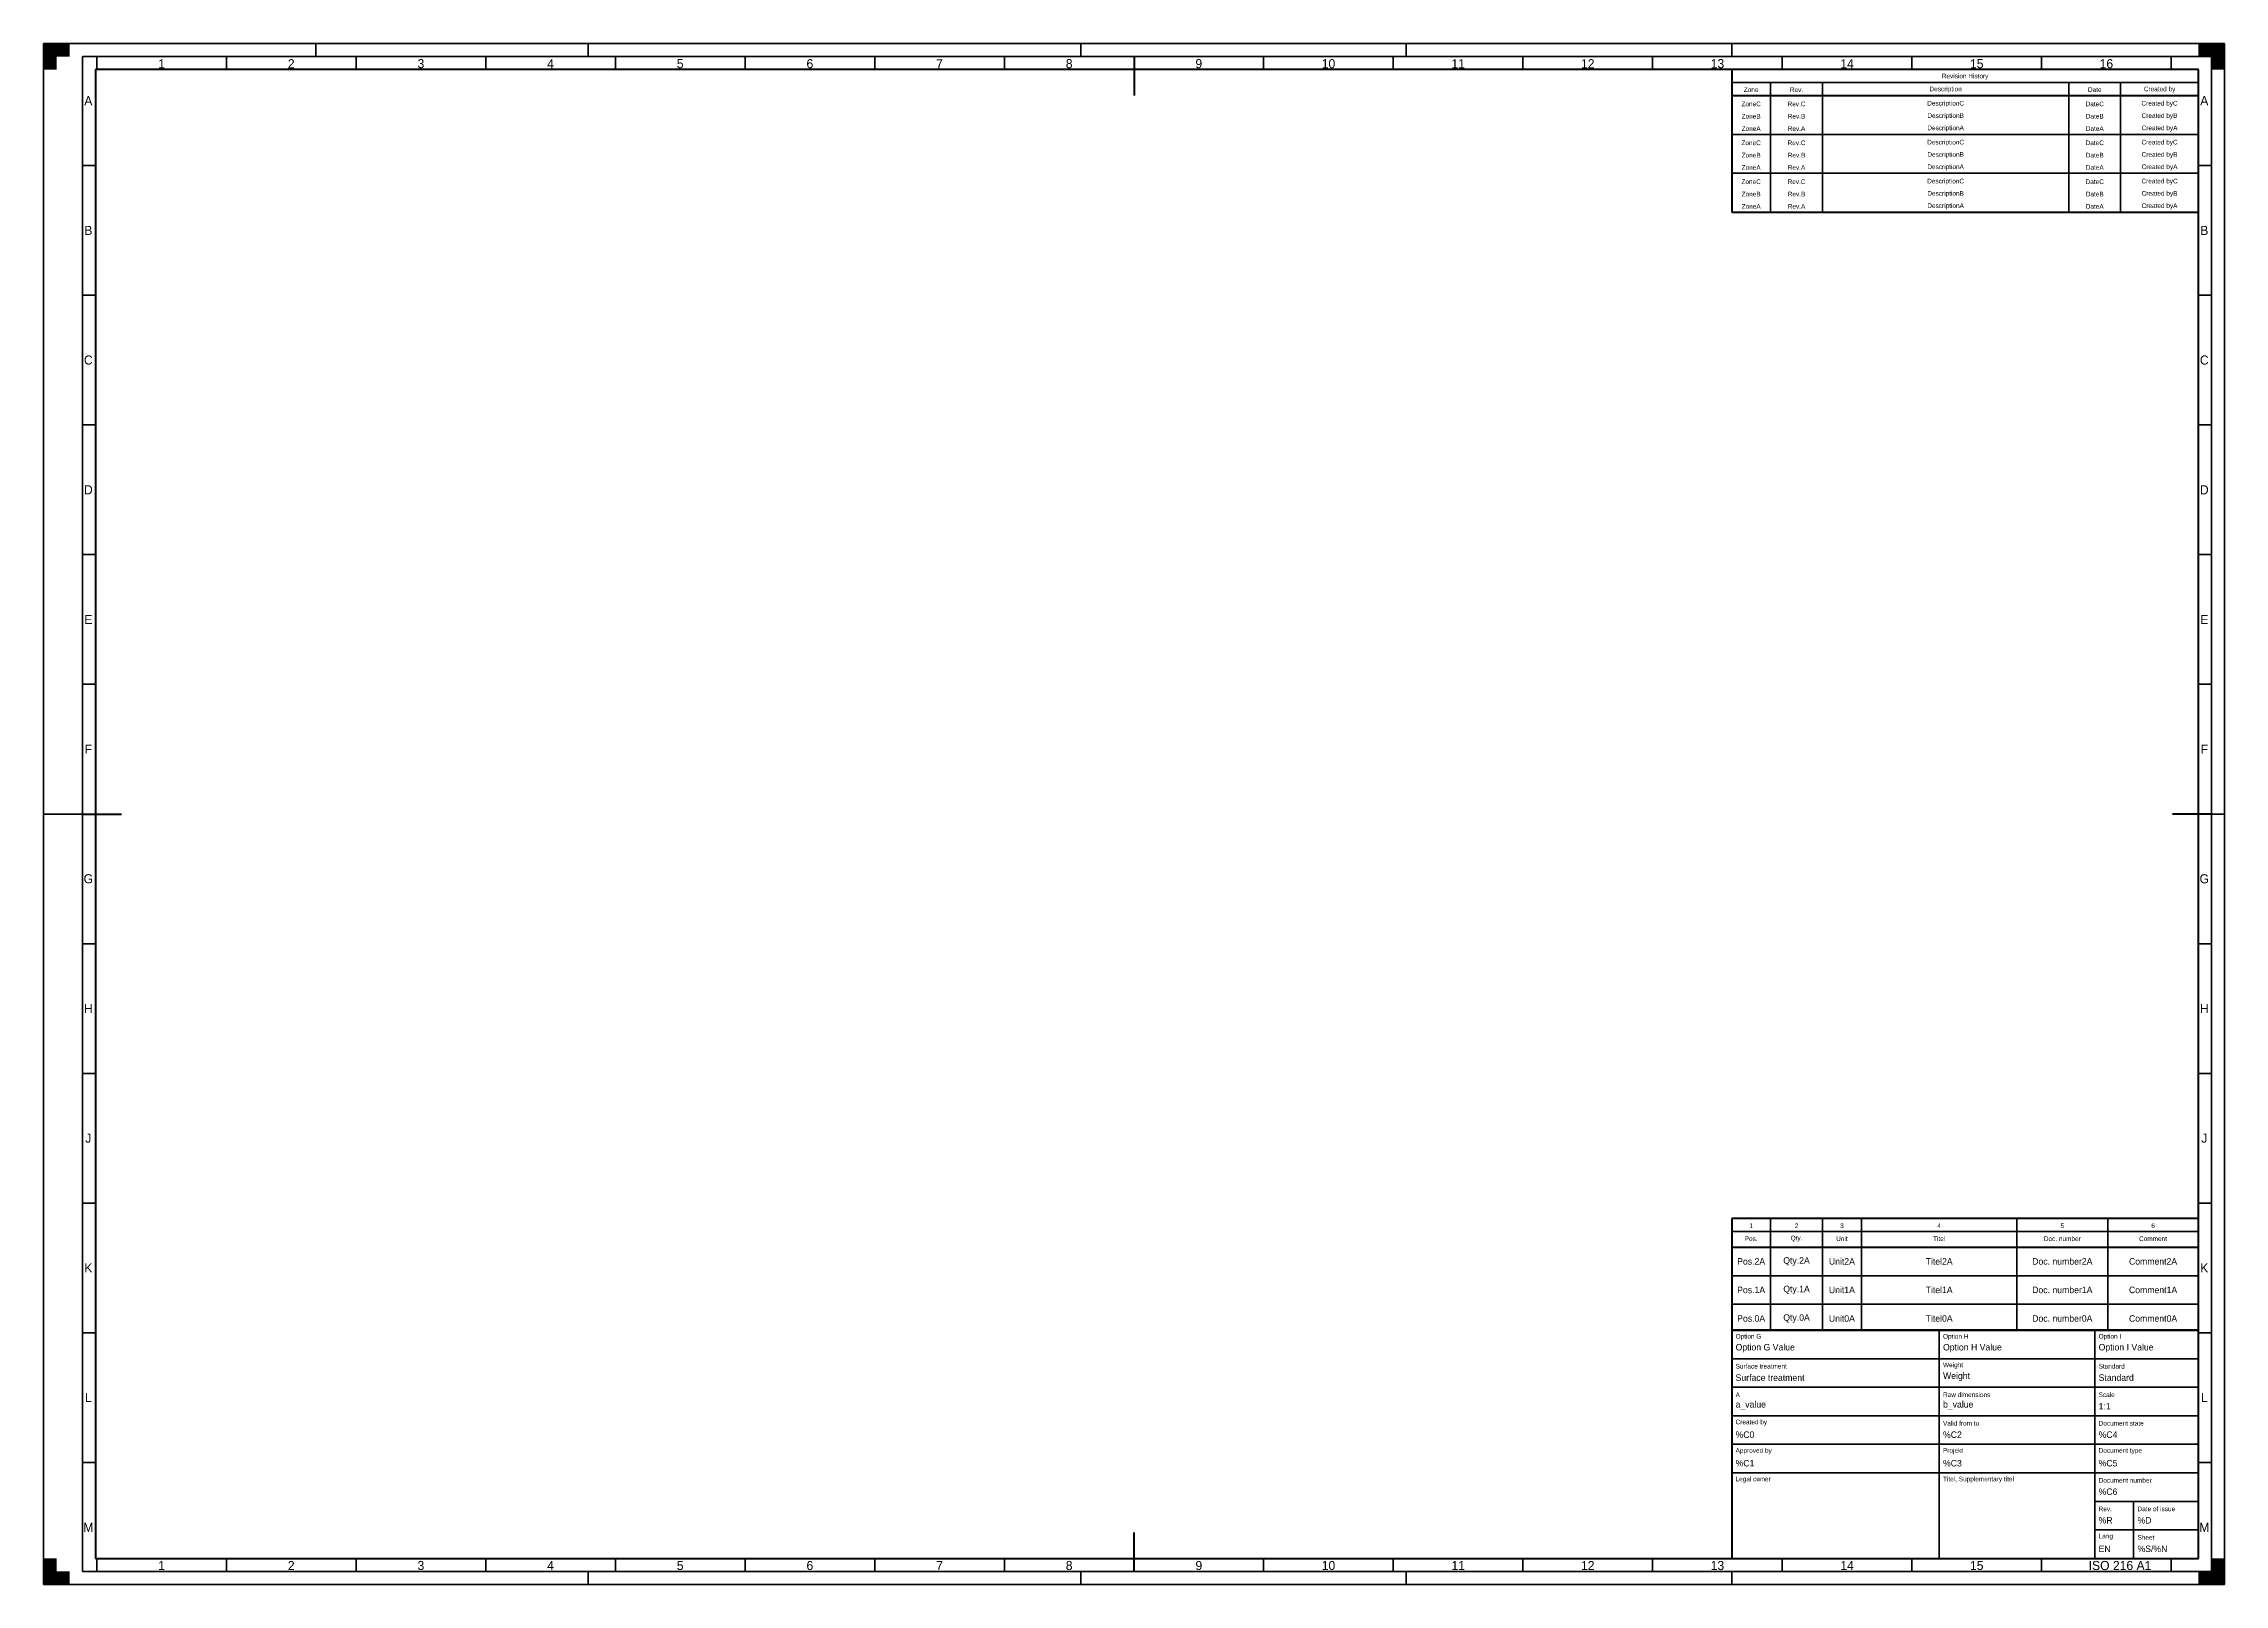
# Model space of a CAD drawing. Header units: millimetres. Extents: x 0 to 841, y 0 to 594.
import ezdxf

# ---------------------------------------------------------------- set-up
doc = ezdxf.new("R2010")
doc.units = ezdxf.units.MM

msp = doc.modelspace()

# ---------------------------------------------------------------- hatches: boundary and pattern name
for points in [[(0, 594), (10, 594), (10, 589), (5, 589), (5, 584), (0, 584), (0, 594)], [(841, 594), (831, 594), (831, 589), (836, 589), (836, 584), (841, 584), (841, 594)], [(0, 0), (10, 0), (10, 5), (5, 5), (5, 10), (0, 10), (0, 0)], [(841, 0), (831, 0), (831, 5), (836, 5), (836, 10), (841, 10), (841, 0)]]:
    msp.add_hatch(color=7).paths.add_polyline_path(points)

# ---------------------------------------------------------------- linework, layer by layer
at = {"color": 7, "lineweight": 35}
for p, q in [((0, 594), (0, 0)), ((841, 594), (0, 594)), ((15, 589), (15, 5)), ((836, 589), (15, 589)), ((20.5, 589), (20.5, 584)), ((70.5, 589), (70.5, 584)), ((105, 594), (105, 589)), ((120.5, 589), (120.5, 584)), ((170.5, 589), (170.5, 584)), ((210, 594), (210, 589)), ((220.5, 589), (220.5, 584)), ((270.5, 589), (270.5, 584)), ((320.5, 589), (320.5, 584)), ((370.5, 589), (370.5, 584)), ((400, 594), (400, 589)), ((470.5, 589), (470.5, 584)), ((520.5, 589), (520.5, 584)), ((525.5, 594), (525.5, 589)), ((570.5, 589), (570.5, 584)), ((620.5, 589), (620.5, 584)), ((651, 594), (651, 589)), ((670.5, 589), (670.5, 584)), ((720.5, 589), (720.5, 584)), ((770.5, 589), (770.5, 584)), ((820.5, 589), (820.5, 584)), ((836, 5), (836, 589)), ((841, 0), (841, 594)), ((651, 579), (831, 579)), ((651, 574), (831, 574)), ((666, 579), (666, 529)), ((686, 579), (686, 529)), ((781, 579), (781, 529)), ((801, 579), (801, 529)), ((651, 559), (831, 559)), ((15, 547), (20, 547)), ((836, 547), (831, 547)), ((651, 544), (831, 544)), ((15, 497), (20, 497)), ((836, 497), (831, 497)), ((15, 447), (20, 447)), ((836, 447), (831, 447)), ((15, 397), (20, 397)), ((836, 397), (831, 397)), ((15, 347), (20, 347)), ((836, 347), (831, 347)), ((0, 297), (15, 297)), ((841, 297), (836, 297)), ((15, 247), (20, 247)), ((836, 247), (831, 247)), ((15, 197), (20, 197)), ((836, 197), (831, 197)), ((15, 147), (20, 147)), ((836, 147), (831, 147)), ((651, 136), (831, 136)), ((666, 141), (666, 98)), ((686, 141), (686, 98)), ((701, 141), (701, 98)), ((761, 141), (761, 98)), ((796, 141), (796, 98)), ((651, 119), (831, 119)), ((651, 108), (831, 108)), ((15, 97), (20, 97)), ((731, 10), (731, 98)), ((791, 10), (791, 98)), ((836, 97), (831, 97)), ((831, 87), (651, 87)), ((831, 76), (651, 76)), ((831, 65), (651, 65)), ((831, 54), (651, 54)), ((15, 47), (20, 47)), ((831, 43), (651, 43)), ((836, 47), (831, 47)), ((831, 32), (791, 32)), ((806, 10), (806, 32)), ((831, 21), (791, 21)), ((20.5, 5), (20.5, 10)), ((70.5, 5), (70.5, 10)), ((120.5, 5), (120.5, 10)), ((170.5, 5), (170.5, 10)), ((220.5, 5), (220.5, 10)), ((270.5, 5), (270.5, 10)), ((320.5, 5), (320.5, 10)), ((370.5, 5), (370.5, 10)), ((470.5, 5), (470.5, 10)), ((520.5, 5), (520.5, 10)), ((570.5, 5), (570.5, 10)), ((620.5, 5), (620.5, 10)), ((670.5, 5), (670.5, 10)), ((720.5, 5), (720.5, 10)), ((770.5, 5), (770.5, 10)), ((820.5, 5), (820.5, 10)), ((0, 0), (841, 0)), ((15, 5), (836, 5)), ((210, 0), (210, 5)), ((400, 0), (400, 5)), ((525.5, 0), (525.5, 5)), ((651, 0), (651, 5))]:
    msp.add_line(p, q, dxfattribs=at)
at = {"color": 7, "lineweight": 70}
for p, q in [((420.5, 589), (420.5, 574)), ((20, 584), (20, 10)), ((831, 584), (20, 584)), ((651, 584), (651, 529)), ((831, 584), (651, 584)), ((831, 10), (831, 584)), ((831, 529), (831, 584)), ((651, 574), (831, 574)), ((651, 529), (831, 529)), ((15, 297), (30, 297)), ((836, 297), (821, 297)), ((651, 141), (651, 98)), ((831, 141), (651, 141)), ((831, 98), (831, 141)), ((651, 130), (831, 130)), ((651, 98), (651, 10)), ((831, 98), (651, 98)), ((651, 98), (831, 98)), ((831, 10), (831, 98)), ((420.5, 5), (420.5, 20)), ((20, 10), (831, 10)), ((651, 10), (831, 10))]:
    msp.add_line(p, q, dxfattribs=at)

# ---------------------------------------------------------------- texts
at = {"color": 7, "lineweight": 35}
for s, insert, char_height, attachment_point in [('1', (45.5, 586.25), 3.5, 5), ('2', (95.5, 586.25), 3.5, 5), ('3', (145.5, 586.25), 3.5, 5), ('4', (195.5, 586.25), 3.5, 5), ('5', (245.5, 586.25), 3.5, 5), ('6', (295.5, 586.25), 3.5, 5), ('7', (345.5, 586.25), 3.5, 5), ('8', (395.5, 586.25), 3.5, 5), ('9', (445.5, 586.25), 3.5, 5), ('10', (495.5, 586.25), 3.5, 5), ('11', (545.5, 586.25), 3.5, 5), ('12', (595.5, 586.25), 3.5, 5), ('13', (645.5, 586.25), 3.5, 5), ('14', (695.5, 586.25), 3.5, 5), ('Revision History', (741, 581.25), 1.8, 5), ('15', (745.5, 586.25), 3.5, 5), ('16', (795.5, 586.25), 3.5, 5), ('A', (17.25, 572), 3.5, 5), ('Zone', (658.5, 576.25), 1.8, 5), ('Rev.', (676, 576.25), 1.8, 5), ('DescriptionC', (733.5, 570.75), 1.8, 5), ('Description', (733.5, 576.25), 1.8, 5), ('Date', (791, 576.25), 1.8, 5), ('Created byC', (816, 570.75), 1.8, 5), ('Created by', (816, 576.25), 1.8, 5), ('A', (833.25, 572), 3.5, 5), ('ZoneC', (658.5, 570.75), 1.8, 5), ('ZoneB', (658.5, 566), 1.8, 5), ('Rev.C', (676, 570.75), 1.8, 5), ('Rev.B', (676, 566), 1.8, 5), ('DescriptionB', (733.5, 566), 1.8, 5), ('DateC', (791, 570.75), 1.8, 5), ('DateB', (791, 566), 1.8, 5), ('Created byB', (816, 566), 1.8, 5), ('ZoneC', (658.5, 555.75), 1.8, 5), ('ZoneA', (658.5, 561.25), 1.8, 5), ('Rev.C', (676, 555.75), 1.8, 5), ('Rev.A', (676, 561.25), 1.8, 5), ('DescriptionC', (733.5, 555.75), 1.8, 5), ('DescriptionA', (733.5, 561.25), 1.8, 5), ('DateC', (791, 555.75), 1.8, 5), ('DateA', (791, 561.25), 1.8, 5), ('Created byC', (816, 555.75), 1.8, 5), ('Created byA', (816, 561.25), 1.8, 5), ('ZoneB', (658.5, 551), 1.8, 5), ('ZoneA', (658.5, 546.25), 1.8, 5), ('Rev.B', (676, 551), 1.8, 5), ('Rev.A', (676, 546.25), 1.8, 5), ('DescriptionB', (733.5, 551), 1.8, 5), ('DescriptionA', (733.5, 546.25), 1.8, 5), ('DateB', (791, 551), 1.8, 5), ('DateA', (791, 546.25), 1.8, 5), ('Created byB', (816, 551), 1.8, 5), ('Created byA', (816, 546.25), 1.8, 5), ('ZoneC', (658.5, 540.75), 1.8, 5), ('Rev.C', (676, 540.75), 1.8, 5), ('DescriptionC', (733.5, 540.75), 1.8, 5), ('DateC', (791, 540.75), 1.8, 5), ('Created byC', (816, 540.75), 1.8, 5), ('ZoneB', (658.5, 536), 1.8, 5), ('ZoneA', (658.5, 531.25), 1.8, 5), ('Rev.B', (676, 536), 1.8, 5), ('Rev.A', (676, 531.25), 1.8, 5), ('DescriptionB', (733.5, 536), 1.8, 5), ('DescriptionA', (733.5, 531.25), 1.8, 5), ('DateB', (791, 536), 1.8, 5), ('DateA', (791, 531.25), 1.8, 5), ('Created byB', (816, 536), 1.8, 5), ('Created byA', (816, 531.25), 1.8, 5), ('B', (17.25, 522), 3.5, 5), ('B', (833.25, 522), 3.5, 5), ('C', (17.25, 472), 3.5, 5), ('C', (833.25, 472), 3.5, 5), ('D', (17.25, 422), 3.5, 5), ('D', (833.25, 422), 3.5, 5), ('E', (17.25, 372), 3.5, 5), ('E', (833.25, 372), 3.5, 5), ('F', (17.25, 322), 3.5, 5), ('F', (833.25, 322), 3.5, 5), ('G', (17.25, 272), 3.5, 5), ('G', (833.25, 272), 3.5, 5), ('H', (17.25, 222), 3.5, 5), ('H', (833.25, 222), 3.5, 5), ('J', (17.25, 172), 3.5, 5), ('J', (833.25, 172), 3.5, 5), ('1', (658.5, 138.25), 1.8, 5), ('2', (676, 138.25), 1.8, 5), ('3', (693.5, 138.25), 1.8, 5), ('4', (731, 138.25), 1.8, 5), ('5', (778.5, 138.25), 1.8, 5), ('6', (813.5, 138.25), 1.8, 5), ('Pos.', (658.5, 133.25), 1.8, 5), ('Qty.2A', (676, 124.5), 2.5, 5), ('Qty.', (676, 133.25), 1.8, 5), ('Unit', (693.5, 133.25), 1.8, 5), ('Titel', (731, 133.25), 1.8, 5), ('Doc. number', (778.5, 133.25), 1.8, 5), ('Comment', (813.5, 133.25), 1.8, 5), ('K', (17.25, 122), 3.5, 5), ('Pos.2A', (658.5, 124.5), 2.5, 5), ('Unit2A', (693.5, 124.5), 2.5, 5), ('Titel2A', (731, 124.5), 2.5, 5), ('Doc. number2A', (778.5, 124.5), 2.5, 5), ('Comment2A', (813.5, 124.5), 2.5, 5), ('K', (833.25, 122), 3.5, 5), ('Pos.1A', (658.5, 113.5), 2.5, 5), ('Qty.1A', (676, 113.5), 2.5, 5), ('Unit1A', (693.5, 113.5), 2.5, 5), ('Titel1A', (731, 113.5), 2.5, 5), ('Doc. number1A', (778.5, 113.5), 2.5, 5), ('Comment1A', (813.5, 113.5), 2.5, 5), ('Pos.0A', (658.5, 102.5), 2.5, 5), ('Qty.0A', (676, 102.5), 2.5, 5), ('Unit0A', (693.5, 102.5), 2.5, 5), ('Titel0A', (731, 102.5), 2.5, 5), ('Doc. number0A', (778.5, 102.5), 2.5, 5), ('Comment0A', (813.5, 102.5), 2.5, 5), ('Option G', (652.5, 94.18), 1.8, 7), ('Option G Value', (652.5, 89.43), 2.5, 7), ('Option H', (732.5, 94.18), 1.8, 7), ('Option H Value', (732.5, 89.43), 2.5, 7), ('Option I', (792.5, 94.18), 1.8, 7), ('Option I Value', (792.5, 89.43), 2.5, 7), ('Surface treatment', (652.5, 83.18), 1.8, 7), ('Weight', (732.5, 83.18), 1.8, 7), ('Standard', (792.5, 83.18), 1.8, 7), ('Surface treatment', (652.5, 78.43), 2.5, 7), ('Weight', (732.5, 78.43), 2.5, 7), ('Standard', (792.5, 78.43), 2.5, 7), ('L', (17.25, 72), 3.5, 5), ('A', (652.5, 72.18), 1.8, 7), ('a_value', (652.5, 67.43), 2.5, 7), ('Raw dimensions', (732.5, 72.18), 1.8, 7), ('b_value', (732.5, 67.43), 2.5, 7), ('Scale', (792.5, 72.18), 1.8, 7), ('1:1', (792.5, 67.43), 2.5, 7), ('L', (833.25, 72), 3.5, 5), ('Created by', (652.5, 61.18), 1.8, 7), ('%C0', (652.5, 56.43), 2.5, 7), ('Valid from to', (732.5, 61.18), 1.8, 7), ('%C2', (732.5, 56.43), 2.5, 7), ('%C4', (792.5, 56.43), 2.5, 7), ('Document state', (792.5, 61.18), 1.8, 7), ('Approved by', (652.5, 50.18), 1.8, 7), ('Projekt', (732.5, 50.18), 1.8, 7), ('Document type', (792.5, 50.18), 1.8, 7), ('%C1', (652.5, 45.43), 2.5, 7), ('%C3', (732.5, 45.43), 2.5, 7), ('%C5', (792.5, 45.43), 2.5, 7), ('Legal owner', (652.5, 39.18), 1.8, 7), ('Titel, Supplementary titel', (732.5, 39.18), 1.8, 7), ('%C6', (792.5, 34.43), 2.5, 7), ('Document number', (792.5, 39.18), 1.8, 7), ('%R', (792.5, 23.43), 2.5, 7), ('Rev.', (792.5, 28.18), 1.8, 7), ('%D', (807.5, 23.43), 2.5, 7), ('Date of issue', (807.5, 28.18), 1.8, 7), ('M', (17.25, 22), 3.5, 5), ('Lang.', (792.5, 17.18), 1.8, 7), ('Sheet', (807.5, 17.18), 1.8, 7), ('M', (833.25, 22), 3.5, 5), ('1', (45.5, 7.25), 3.5, 5), ('2', (95.5, 7.25), 3.5, 5), ('3', (145.5, 7.25), 3.5, 5), ('4', (195.5, 7.25), 3.5, 5), ('5', (245.5, 7.25), 3.5, 5), ('6', (295.5, 7.25), 3.5, 5), ('7', (345.5, 7.25), 3.5, 5), ('8', (395.5, 7.25), 3.5, 5), ('9', (445.5, 7.25), 3.5, 5), ('10', (495.5, 7.25), 3.5, 5), ('11', (545.5, 7.25), 3.5, 5), ('12', (595.5, 7.25), 3.5, 5), ('13', (645.5, 7.25), 3.5, 5), ('14', (695.5, 7.25), 3.5, 5), ('15', (745.5, 7.25), 3.5, 5), ('ISO 216 A1', (800.75, 7.25), 3.5, 5), ('EN', (792.5, 12.43), 2.5, 7), ('%S/%N', (807.5, 12.43), 2.5, 7)]:
    msp.add_mtext(s, dxfattribs=dict(at, insert=insert, char_height=char_height, attachment_point=attachment_point))

doc.saveas('drawing.dxf')
